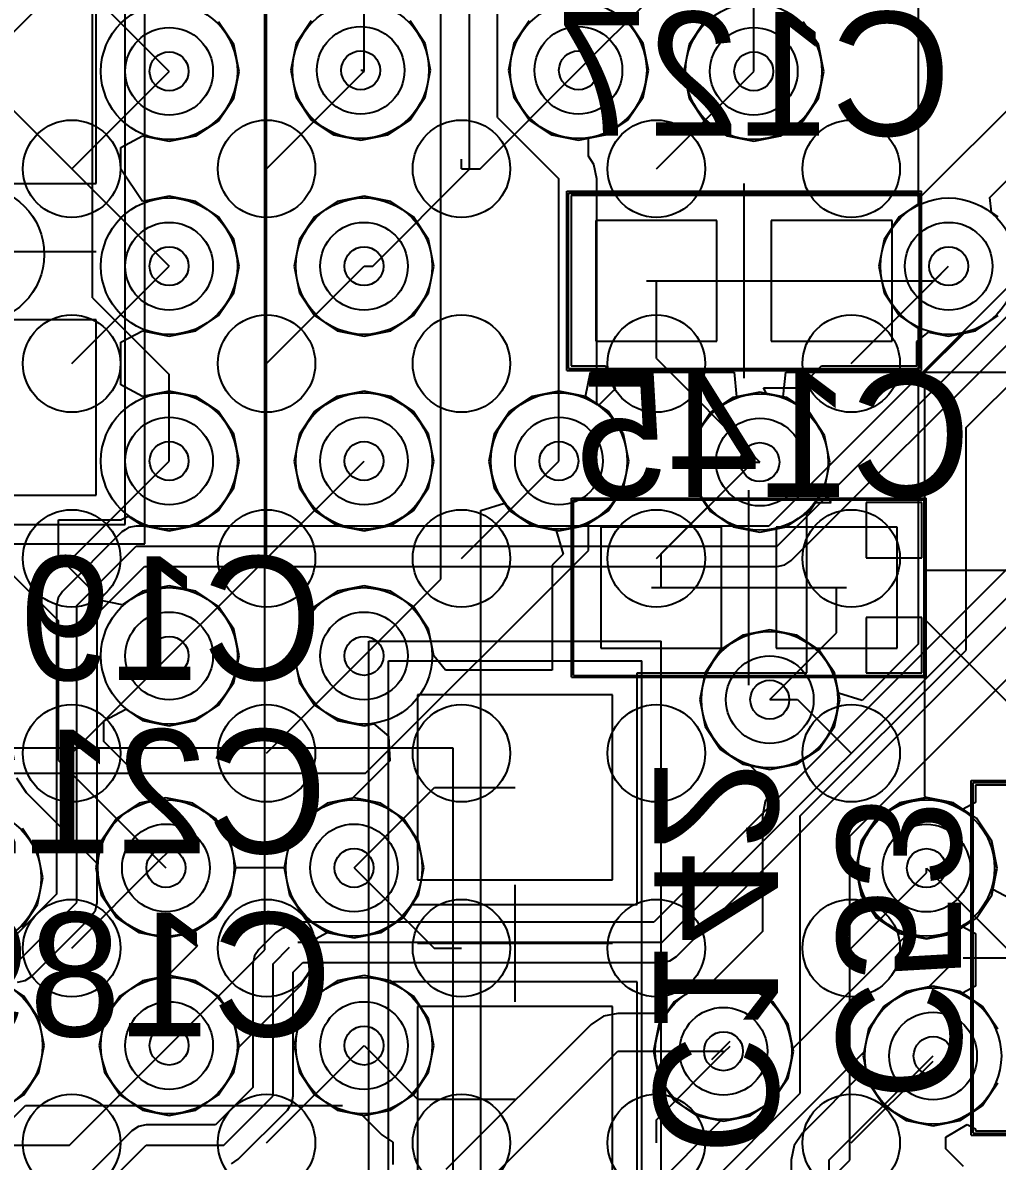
# Model space of a CAD drawing. Extents: x 28 to 300, y 18 to 330.
# Drawn here: x 180.03 to 185.03, y 153.18 to 159.02 of the extents above; entities that cross this region are included whole.
import ezdxf

# ---------------------------------------------------------------- set-up
doc = ezdxf.new("R2010")
doc.units = 0
for name, color, linetype in [('BOTTOMLAYER', 5, 'CONTINUOUS'), ('BOTTOMOVERLAY', 54, 'CONTINUOUS'), ('BOTTOMPASTE', 16, 'CONTINUOUS'), ('BOTTOMSOLDER', 6, 'CONTINUOUS'), ('DRILLDRAWING', 1, 'CONTINUOUS'), ('INTERNALPLANE1', 76, 'CONTINUOUS'), ('INTERNALPLANE6', 136, 'CONTINUOUS'), ('MECHANICAL14', 56, 'CONTINUOUS'), ('MECHANICAL16', 56, 'CONTINUOUS'), ('MIDLAYER1', 16, 'CONTINUOUS'), ('MIDLAYER3', 90, 'CONTINUOUS'), ('MULTILAYER', 9, 'CONTINUOUS'), ('TOPLAYER', 1, 'CONTINUOUS'), ('TOPPASTE', 8, 'CONTINUOUS'), ('TOPSOLDER', 216, 'CONTINUOUS'), ('VIAHOLELAYER', 16, 'CONTINUOUS')]:
    doc.layers.add(name, color=color, linetype=linetype)

msp = doc.modelspace()

# ---------------------------------------------------------------- linework, layer by layer
at = {"layer": 'BOTTOMLAYER'}
for p, q in [((181.271, 154.2616), (181.271, 166.1348)), ((179.9046, 158.8952), (180.7796, 159.7702)), ((180.4046, 158.1952), (180.4046, 159.0952)), ((181.1112, 158.9075), (181.0334, 159.024)), ((181.5086, 159.0292), (181.4308, 158.9127)), ((182.094, 158.9127), (182.0162, 159.0292)), ((182.6262, 159.0292), (182.5484, 158.9127)), ((183.2116, 158.9127), (183.1338, 159.0292)), ((183.5258, 159.024), (183.448, 158.9075)), ((184.1112, 158.9075), (184.0334, 159.024)), ((185.4451, 158.9357), (184.6343, 158.1249)), ((181.1385, 158.7702), (181.1112, 158.9075)), ((181.4308, 158.9127), (181.4035, 158.7754)), ((182.1213, 158.7754), (182.094, 158.9127)), ((182.5484, 158.9127), (182.5211, 158.7754)), ((183.2389, 158.7754), (183.2116, 158.9127)), ((183.448, 158.9075), (183.4207, 158.7702)), ((184.1385, 158.7702), (184.1112, 158.9075)), ((181.1112, 158.6329), (181.1385, 158.7702)), ((181.4035, 158.7754), (181.4308, 158.6381)), ((182.094, 158.6381), (182.1213, 158.7754)), ((182.5211, 158.7754), (182.5484, 158.6381)), ((183.2116, 158.6381), (183.2389, 158.7754)), ((183.4207, 158.7702), (183.448, 158.6329)), ((184.1112, 158.6329), (184.1385, 158.7702)), ((181.0334, 158.5164), (181.1112, 158.6329)), ((181.4308, 158.6381), (181.5086, 158.5216)), ((182.0162, 158.5216), (182.094, 158.6381)), ((182.5484, 158.6381), (182.6262, 158.5216)), ((183.1338, 158.5216), (183.2116, 158.6381)), ((183.448, 158.6329), (183.5258, 158.5164)), ((184.0334, 158.5164), (184.1112, 158.6329)), ((180.9169, 158.4386), (181.0334, 158.5164)), ((181.5086, 158.5216), (181.6251, 158.4438)), ((181.8997, 158.4438), (182.0162, 158.5216)), ((182.6262, 158.5216), (182.7427, 158.4438)), ((183.0173, 158.4438), (183.1338, 158.5216)), ((183.5258, 158.5164), (183.6423, 158.4386)), ((183.9169, 158.4386), (184.0334, 158.5164)), ((180.5316, 158.3795), (180.6423, 158.4386)), ((180.6423, 158.4386), (180.7796, 158.4113)), ((180.7796, 158.4113), (180.9169, 158.4386)), ((181.6251, 158.4438), (181.7624, 158.4165)), ((181.7624, 158.4165), (181.8997, 158.4438)), ((182.7427, 158.4438), (182.88, 158.4165)), ((182.88, 158.4165), (183.0173, 158.4438)), ((183.6423, 158.4386), (183.7796, 158.4113)), ((183.7796, 158.4113), (183.9169, 158.4386)), ((180.5316, 158.2674), (180.5316, 158.3795)), ((180.6423, 158.1018), (180.5316, 158.2674)), ((184.9914, 158.1228), (185.1388, 158.2702)), ((179.4046, 158.1952), (180.4046, 158.1952)), ((180.7796, 158.1291), (180.6423, 158.1018)), ((180.9169, 158.1018), (180.7796, 158.1291)), ((181.7796, 158.1291), (181.6423, 158.1018)), ((181.9169, 158.1018), (181.7796, 158.1291)), ((183.7166, 158.1322), (182.8426, 158.1322)), ((182.8426, 158.1322), (182.8426, 157.2582)), ((183.7426, 158.1322), (183.7166, 158.1322)), ((183.7166, 158.1322), (183.7166, 158.1322)), ((184.6166, 158.1322), (183.7426, 158.1322)), ((183.7426, 158.1322), (183.7426, 158.1322)), ((183.7426, 158.1322), (183.7426, 158.1322)), ((183.7426, 158.1322), (183.7426, 158.1322)), ((184.6343, 158.1249), (184.6166, 158.1322)), ((184.6166, 158.1322), (184.6166, 158.1322)), ((184.6166, 158.1322), (184.6166, 158.1322)), ((184.9989, 158.047), (184.9914, 158.1228)), ((181.0334, 158.024), (180.9169, 158.1018)), ((181.6423, 158.1018), (181.5258, 158.024)), ((182.0334, 158.024), (181.9169, 158.1018)), ((181.1112, 157.9075), (181.0334, 158.024)), ((181.5258, 158.024), (181.448, 157.9075)), ((182.1112, 157.9075), (182.0334, 158.024)), ((182.9696, 158.0052), (182.9696, 157.3852)), ((183.5896, 158.0052), (182.9696, 158.0052)), ((183.5896, 157.3852), (183.5896, 158.0052)), ((183.8696, 158.0052), (183.8696, 157.3852)), ((184.4896, 158.0052), (183.8696, 158.0052)), ((184.4896, 157.3852), (184.4896, 158.0052)), ((185.0334, 158.024), (184.9989, 158.047)), ((181.1385, 157.7702), (181.1112, 157.9075)), ((181.448, 157.9075), (181.4207, 157.7702)), ((182.1385, 157.7702), (182.1112, 157.9075)), ((181.1112, 157.6329), (181.1385, 157.7702)), ((181.4207, 157.7702), (181.448, 157.6329)), ((182.1112, 157.6329), (182.1385, 157.7702)), ((184.7046, 157.6952), (184.7796, 157.7702)), ((183.2796, 157.296), (183.2796, 157.6952)), ((184.1796, 157.6952), (184.7046, 157.6952)), ((181.0334, 157.5164), (181.1112, 157.6329)), ((181.448, 157.6329), (181.5258, 157.5164)), ((182.0334, 157.5164), (182.1112, 157.6329)), ((180.4046, 157.4952), (179.4046, 157.4952)), ((180.4046, 156.5952), (180.4046, 157.4952)), ((180.9169, 157.4386), (181.0334, 157.5164)), ((181.5258, 157.5164), (181.6423, 157.4386)), ((181.9169, 157.4386), (182.0334, 157.5164)), ((184.9169, 157.4386), (185.0334, 157.5164)), ((180.5316, 157.3795), (180.6423, 157.4386)), ((180.6423, 157.4386), (180.7796, 157.4113)), ((180.7796, 157.4113), (180.9169, 157.4386)), ((181.6423, 157.4386), (181.7796, 157.4113)), ((181.7796, 157.4113), (181.9169, 157.4386)), ((184.6166, 157.3837), (184.6755, 157.432)), ((184.6755, 157.432), (184.7796, 157.4113)), ((184.7796, 157.4113), (184.9169, 157.4386)), ((180.5316, 157.1609), (180.5316, 157.3795)), ((182.9696, 157.3852), (183.5896, 157.3852)), ((183.8696, 157.3852), (184.4896, 157.3852)), ((184.6166, 157.2582), (184.6166, 157.3837)), ((183.2796, 157.296), (183.811, 156.7646)), ((182.8426, 157.2582), (183.0194, 157.2582)), ((183.0194, 157.2582), (183.0362, 157.2175)), ((184.0142, 157.1456), (184.1268, 157.2582)), ((184.1268, 157.2582), (184.6166, 157.2582)), ((183.0362, 157.2175), (183.0403, 157.1969)), ((183.0403, 157.1969), (183.052, 157.1795)), ((183.052, 157.1795), (183.068, 157.1409)), ((180.6423, 157.1018), (180.5316, 157.1609)), ((180.7796, 157.1291), (180.6423, 157.1018)), ((180.9169, 157.1018), (180.7796, 157.1291)), ((181.7796, 157.1291), (181.6423, 157.1018)), ((181.9169, 157.1018), (181.7796, 157.1291)), ((182.7796, 157.1291), (182.6423, 157.1018)), ((182.9169, 157.1018), (182.7796, 157.1291)), ((183.068, 157.1409), (182.984, 157.0569)), ((183.8456, 157.1166), (183.8301, 157.1456)), ((183.8301, 157.1456), (184.0142, 157.1456)), ((181.0334, 157.024), (180.9169, 157.1018)), ((181.6423, 157.1018), (181.5258, 157.024)), ((182.0334, 157.024), (181.9169, 157.1018)), ((182.6423, 157.1018), (182.5258, 157.024)), ((182.984, 157.0569), (182.9169, 157.1018)), ((183.9483, 157.0962), (183.8456, 157.1166)), ((184.0648, 157.0184), (183.9483, 157.0962)), ((181.1112, 156.9075), (181.0334, 157.024)), ((181.5258, 157.024), (181.448, 156.9075)), ((182.1112, 156.9075), (182.0334, 157.024)), ((182.5258, 157.024), (182.448, 156.9075)), ((184.1426, 156.9019), (184.0648, 157.0184)), ((181.1385, 156.7702), (181.1112, 156.9075)), ((181.448, 156.9075), (181.4207, 156.7702)), ((182.1385, 156.7702), (182.1112, 156.9075)), ((182.448, 156.9075), (182.4207, 156.7702)), ((184.1699, 156.7646), (184.1426, 156.9019)), ((181.1112, 156.6329), (181.1385, 156.7702)), ((181.4207, 156.7702), (181.448, 156.6329)), ((182.1112, 156.6329), (182.1385, 156.7702)), ((182.4207, 156.7702), (182.448, 156.6329)), ((183.3046, 156.2952), (183.7796, 156.7702)), ((184.1426, 156.6273), (184.1699, 156.7646)), ((179.4046, 156.5952), (180.4046, 156.5952)), ((181.0334, 156.5164), (181.1112, 156.6329)), ((181.448, 156.6329), (181.5258, 156.5164)), ((182.0334, 156.5164), (182.1112, 156.6329)), ((182.448, 156.6329), (182.5258, 156.5164)), ((184.1407, 156.6244), (184.1426, 156.6273)), ((184.1766, 156.5573), (184.1407, 156.6244)), ((184.0648, 156.5108), (184.0959, 156.5573)), ((184.0959, 156.5573), (184.1766, 156.5573)), ((184.6416, 156.5572), (184.357, 156.5572)), ((184.357, 156.5572), (184.357, 156.2726)), ((184.6416, 156.2726), (184.6416, 156.5572)), ((180.5316, 156.4682), (180.5685, 156.4879)), ((180.5685, 156.4879), (180.6423, 156.4386)), ((180.9169, 156.4386), (181.0334, 156.5164)), ((181.5258, 156.5164), (181.6423, 156.4386)), ((181.9169, 156.4386), (182.0334, 156.5164)), ((182.5258, 156.5164), (182.6423, 156.4386)), ((184.0522, 156.5024), (184.0648, 156.5108)), ((184.0522, 156.1199), (184.0522, 156.5024)), ((180.2114, 156.2787), (180.2114, 156.4682)), ((180.2114, 156.4682), (180.5316, 156.4682)), ((180.5316, 156.4682), (180.5316, 156.4682)), ((180.5316, 156.4682), (180.5316, 156.4682)), ((180.6423, 156.4386), (180.7796, 156.4113)), ((180.7796, 156.4113), (180.9169, 156.4386)), ((181.6423, 156.4386), (181.7796, 156.4113)), ((181.7796, 156.4113), (181.9169, 156.4386)), ((182.6423, 156.4386), (182.7652, 156.4142)), ((182.9946, 156.4302), (182.9946, 155.8102)), ((183.6146, 156.4302), (182.9946, 156.4302)), ((183.6146, 155.8102), (183.6146, 156.4302)), ((183.8946, 156.4302), (183.8946, 155.8102)), ((184.5146, 156.4302), (183.8946, 156.4302)), ((184.5146, 155.8102), (184.5146, 156.4302)), ((182.7652, 156.4142), (182.802, 156.2926)), ((179.9046, 156.2559), (180.2114, 155.9491)), ((180.3762, 156.1139), (180.2114, 156.2787)), ((182.802, 156.2926), (182.7442, 156.2348)), ((183.3046, 156.1202), (183.3046, 156.2952)), ((184.357, 156.2726), (184.6416, 156.2726)), ((182.7442, 156.2348), (182.7442, 155.6972)), ((180.7796, 156.1291), (180.6423, 156.1018)), ((180.9169, 156.1018), (180.7796, 156.1291)), ((181.7796, 156.1291), (181.6423, 156.1018)), ((181.9169, 156.1018), (181.7796, 156.1291)), ((180.414, 156.0573), (180.3762, 156.1139)), ((180.6423, 156.1018), (180.5386, 156.0325)), ((181.0334, 156.024), (180.9169, 156.1018)), ((181.6423, 156.1018), (181.5258, 156.024)), ((182.0334, 156.024), (181.9169, 156.1018)), ((184.0522, 155.6832), (184.0522, 156.1199)), ((184.2046, 155.8882), (184.2046, 156.1202)), ((180.5386, 156.0325), (180.414, 156.0573)), ((181.1112, 155.9075), (181.0334, 156.024)), ((181.5258, 156.024), (181.448, 155.9075)), ((182.1112, 155.9075), (182.0334, 156.024)), ((184.6416, 155.9678), (184.357, 155.9678)), ((184.357, 155.9678), (184.357, 155.6832)), ((184.6416, 155.6832), (184.6416, 155.9678)), ((180.2114, 155.2334), (180.2114, 155.9491)), ((181.1385, 155.7702), (181.1112, 155.9075)), ((181.448, 155.9075), (181.4207, 155.7702)), ((182.1385, 155.7702), (182.1112, 155.9075)), ((183.8618, 155.5454), (184.2046, 155.8882)), ((182.9946, 155.8102), (183.6146, 155.8102)), ((183.8946, 155.8102), (184.5146, 155.8102)), ((181.1112, 155.6329), (181.1385, 155.7702)), ((181.4207, 155.7702), (181.448, 155.6329)), ((182.1984, 155.6972), (182.1385, 155.7702)), ((182.7442, 155.6972), (182.1984, 155.6972)), ((183.1816, 154.4932), (183.1816, 155.6832)), ((183.1816, 155.6832), (183.7416, 155.6832)), ((183.7416, 155.6832), (183.7416, 155.6832)), ((183.7416, 155.6832), (183.7416, 155.6832)), ((183.7416, 155.6832), (183.7416, 155.6832)), ((183.7416, 155.6832), (183.7676, 155.6832)), ((183.7676, 155.6832), (183.7676, 155.6832)), ((183.7676, 155.6832), (184.0522, 155.6832)), ((184.357, 155.6832), (184.6416, 155.6832)), ((181.0334, 155.5164), (181.1112, 155.6329)), ((181.448, 155.6329), (181.5258, 155.5164)), ((183.0546, 155.5702), (182.0546, 155.5702)), ((182.0546, 155.5702), (182.0546, 154.6202)), ((183.0546, 154.6202), (183.0546, 155.5702)), ((180.4445, 155.4361), (180.5565, 155.4959)), ((180.5565, 155.4959), (180.6423, 155.4386)), ((180.9169, 155.4386), (181.0334, 155.5164)), ((181.5258, 155.5164), (181.6423, 155.4386)), ((180.4445, 155.3299), (180.4445, 155.4361)), ((180.6423, 155.4386), (180.7796, 155.4113)), ((180.7796, 155.4113), (180.9169, 155.4386)), ((181.6423, 155.4386), (181.7796, 155.4113)), ((181.7796, 155.4113), (181.8294, 155.4212)), ((181.8294, 155.4212), (181.9057, 155.3586)), ((180.7386, 155.0358), (180.4445, 155.3299)), ((181.9057, 155.3586), (181.9119, 155.2318)), ((180.2114, 155.2334), (180.763, 154.6818)), ((181.9119, 155.2318), (181.719, 155.0389)), ((179.9961, 155.1442), (180.0466, 155.0686)), ((181.7282, 154.6818), (182.1416, 155.0952)), ((182.1416, 155.0952), (182.5546, 155.0952)), ((185.7699, 155.1072), (184.9176, 155.1072)), ((184.9176, 155.1072), (184.9176, 155.0167)), ((180.0466, 155.0686), (180.409, 154.7062)), ((180.763, 155.0407), (180.7386, 155.0358)), ((180.9003, 155.0134), (180.763, 155.0407)), ((181.719, 155.0389), (181.5909, 155.0134)), ((184.6656, 155.0398), (184.5283, 155.0125)), ((184.803, 155.0125), (184.6656, 155.0398)), ((184.9176, 155.0167), (184.8504, 154.9808)), ((181.0168, 154.9356), (180.9003, 155.0134)), ((181.5909, 155.0134), (181.4744, 154.9356)), ((184.5283, 155.0125), (184.4118, 154.9347)), ((184.8504, 154.9808), (184.803, 155.0125)), ((181.0946, 154.8191), (181.0168, 154.9356)), ((181.4744, 154.9356), (181.3966, 154.8191)), ((184.4118, 154.9347), (184.334, 154.8183)), ((180.104, 154.7683), (180.0262, 154.8848)), ((181.1219, 154.6818), (181.0946, 154.8191)), ((181.3966, 154.8191), (181.3693, 154.6818)), ((184.334, 154.8183), (184.3067, 154.6809)), ((180.1313, 154.631), (180.104, 154.7683)), ((180.409, 154.7062), (180.4041, 154.6818)), ((180.4041, 154.6818), (180.4314, 154.5445)), ((181.3693, 154.6818), (181.1219, 154.6818)), ((184.3067, 154.6809), (184.334, 154.5436)), ((180.104, 154.4937), (180.1313, 154.631)), ((182.0546, 154.6202), (183.0546, 154.6202)), ((180.0262, 154.3772), (180.104, 154.4937)), ((180.4314, 154.5445), (180.5092, 154.428)), ((181.982, 154.428), (182.0255, 154.4932)), ((182.0255, 154.4932), (183.1816, 154.4932)), ((184.334, 154.5436), (184.4118, 154.4271)), ((180.5092, 154.428), (180.6257, 154.3502)), ((181.8655, 154.3502), (181.982, 154.428)), ((184.4118, 154.4271), (184.5283, 154.3493)), ((184.803, 154.3493), (184.8504, 154.381)), ((184.8504, 154.381), (184.9176, 154.3451)), ((180.6257, 154.3502), (180.763, 154.3229)), ((180.763, 154.3229), (180.8878, 154.3477)), ((180.8878, 154.3477), (180.9237, 154.2805)), ((181.53, 154.3177), (181.5909, 154.3502)), ((181.53, 154.2616), (181.53, 154.3177)), ((181.5909, 154.3502), (181.7282, 154.3229)), ((181.7282, 154.3229), (181.8655, 154.3502)), ((184.5283, 154.3493), (184.6656, 154.322)), ((184.6656, 154.322), (184.803, 154.3493)), ((184.9176, 154.3451), (184.9176, 154.2332)), ((180.9237, 154.2805), (180.7704, 154.1273)), ((180.7796, 153.7702), (181.271, 154.2616)), ((181.5103, 154.1625), (181.53, 154.2616)), ((184.9176, 154.2332), (184.9176, 154.2332)), ((184.9176, 154.2332), (184.9176, 154.2072)), ((184.9176, 154.2072), (184.9176, 154.2072)), ((184.9176, 154.2072), (184.9176, 154.0754)), ((181.4541, 154.0785), (181.5103, 154.1625)), ((180.6423, 154.1018), (180.5258, 154.024)), ((180.7704, 154.1273), (180.6423, 154.1018)), ((181.6423, 154.1018), (181.5258, 154.024)), ((181.7796, 154.1291), (181.6423, 154.1018)), ((181.9169, 154.1018), (181.7796, 154.1291)), ((181.9255, 154.0961), (181.9169, 154.1018)), ((181.9276, 154.0972), (181.9255, 154.0961)), ((183.1816, 154.0972), (181.9276, 154.0972)), ((181.9276, 154.0972), (181.9276, 154.0972)), ((181.9276, 154.0972), (181.9276, 154.0972)), ((183.1816, 152.8932), (183.1816, 154.0972)), ((183.6242, 154.1), (183.4869, 154.0727)), ((183.7616, 154.0727), (183.6242, 154.1)), ((180.5258, 154.024), (180.448, 153.9075)), ((181.1367, 153.761), (181.4541, 154.0785)), ((181.5258, 154.024), (181.448, 153.9075)), ((183.4869, 154.0727), (183.3704, 153.9949)), ((183.878, 153.9949), (183.7616, 154.0727)), ((184.5627, 154.0482), (184.4462, 153.9704)), ((184.7, 154.0755), (184.5627, 154.0482)), ((184.8373, 154.0482), (184.7, 154.0755)), ((184.8504, 154.0395), (184.8373, 154.0482)), ((184.9176, 154.0754), (184.8504, 154.0395)), ((183.0546, 153.9702), (182.0546, 153.9702)), ((182.0546, 153.9702), (182.0546, 153.0202)), ((183.0546, 153.0202), (183.0546, 153.9702)), ((183.3704, 153.9949), (183.2926, 153.8785)), ((183.9558, 153.8785), (183.878, 153.9949)), ((184.4462, 153.9704), (184.3684, 153.8539)), ((180.448, 153.9075), (180.4207, 153.7702)), ((181.448, 153.9075), (181.4207, 153.7702)), ((183.2926, 153.8785), (183.2653, 153.7411)), ((183.9831, 153.7411), (183.9558, 153.8785)), ((184.3684, 153.8539), (184.3411, 153.7166)), ((180.4207, 153.7702), (180.448, 153.6329)), ((181.1112, 153.6329), (181.1367, 153.761)), ((181.4207, 153.7702), (181.448, 153.6329)), ((181.7796, 153.7702), (182.0546, 153.4952)), ((183.2653, 153.7411), (183.2926, 153.6038)), ((183.9558, 153.6038), (183.9831, 153.7411)), ((184.1663, 153.1829), (184.7, 153.7166)), ((184.3411, 153.7166), (184.3551, 153.6464)), ((180.448, 153.6329), (180.5258, 153.5164)), ((181.0334, 153.5164), (181.1112, 153.6329)), ((181.448, 153.6329), (181.5258, 153.5164)), ((184.3551, 153.6464), (184.029, 153.3202)), ((183.2926, 153.6038), (183.3704, 153.4873)), ((183.878, 153.4873), (183.9558, 153.6038)), ((180.5258, 153.5164), (180.6423, 153.4386)), ((180.9169, 153.4386), (181.0334, 153.5164)), ((181.5258, 153.5164), (181.6423, 153.4386)), ((182.0546, 153.4952), (182.5546, 153.4952)), ((183.3704, 153.4873), (183.4869, 153.4095)), ((183.7616, 153.4095), (183.878, 153.4873)), ((180.6423, 153.4386), (180.7796, 153.4113)), ((180.7796, 153.4113), (180.9169, 153.4386)), ((181.6423, 153.4386), (181.7704, 153.4131)), ((181.7704, 153.4131), (181.8715, 153.3121)), ((183.4869, 153.4095), (183.6242, 153.3822)), ((183.6242, 153.3822), (183.7616, 153.4095)), ((184.7655, 153.2999), (184.8744, 153.3652)), ((184.8744, 153.3652), (184.9176, 153.3421)), ((184.9176, 153.3421), (184.9176, 153.3332)), ((184.9176, 153.3332), (185.2022, 153.3332)), ((181.8715, 153.3121), (181.9276, 153.2746)), ((181.9276, 153.2746), (181.9276, 153.1597)), ((184.029, 153.3202), (183.9869, 153.2572)), ((184.7655, 153.2398), (184.7655, 153.2999)), ((183.9869, 153.2572), (183.9721, 153.1829)), ((184.8553, 153.15), (184.7655, 153.2398)), ((183.9721, 153.1829), (183.9721, 153.1829)), ((183.9721, 153.1829), (183.9721, 153.1829)), ((183.9721, 153.1829), (183.9721, 153.1829)), ((183.9721, 153.1829), (183.9721, 153.1829)), ((183.9721, 153.1829), (183.9721, 152.9631)), ((184.1663, 151.3677), (184.1663, 153.1829))]:
    msp.add_line(p, q, dxfattribs=at)
for centre in [(180.7796, 158.7702), (181.7624, 158.7754), (182.88, 158.7754), (183.7796, 158.7702), (180.7796, 157.7702), (181.7796, 157.7702), (184.7796, 157.7702), (180.7796, 156.7702), (181.7796, 156.7702), (182.7796, 156.7702), (183.811, 156.7646), (180.7796, 155.7702), (181.7796, 155.7702), (183.8618, 155.5454), (180.763, 154.6818), (181.7282, 154.6818), (184.6656, 154.6809), (180.7796, 153.7702), (181.7796, 153.7702), (183.6242, 153.7411), (184.7, 153.7166)]:
    msp.add_circle(centre, 0.225, dxfattribs=at)
at = {"layer": 'BOTTOMOVERLAY'}
for p, q in [((179.4046, 157.8452), (180.4046, 157.8452)), ((182.0546, 154.2952), (183.0546, 154.2952)), ((179.7888, 153.2077), (180.0428, 153.4617)), ((180.0428, 153.4617), (181.6684, 153.4617))]:
    msp.add_line(p, q, dxfattribs=at)
at = {"layer": 'BOTTOMPASTE'}
for p, q in [((180.4046, 158.1952), (180.4046, 159.0952)), ((179.4046, 158.1952), (180.4046, 158.1952)), ((182.9696, 158.0052), (182.9696, 157.3852)), ((183.5896, 158.0052), (182.9696, 158.0052)), ((183.5896, 157.3852), (183.5896, 158.0052)), ((183.8696, 158.0052), (183.8696, 157.3852)), ((184.4896, 158.0052), (183.8696, 158.0052)), ((184.4896, 157.3852), (184.4896, 158.0052)), ((180.4046, 157.4952), (179.4046, 157.4952)), ((180.4046, 156.5952), (180.4046, 157.4952)), ((182.9696, 157.3852), (183.5896, 157.3852)), ((183.8696, 157.3852), (184.4896, 157.3852)), ((179.4046, 156.5952), (180.4046, 156.5952)), ((182.9946, 156.4302), (182.9946, 155.8102)), ((183.6146, 156.4302), (182.9946, 156.4302)), ((183.6146, 155.8102), (183.6146, 156.4302)), ((183.8946, 156.4302), (183.8946, 155.8102)), ((184.5146, 156.4302), (183.8946, 156.4302)), ((184.5146, 155.8102), (184.5146, 156.4302)), ((182.9946, 155.8102), (183.6146, 155.8102)), ((183.8946, 155.8102), (184.5146, 155.8102)), ((183.0546, 155.5702), (182.0546, 155.5702)), ((182.0546, 155.5702), (182.0546, 154.6202)), ((183.0546, 154.6202), (183.0546, 155.5702)), ((182.0546, 154.6202), (183.0546, 154.6202)), ((183.0546, 153.9702), (182.0546, 153.9702)), ((182.0546, 153.9702), (182.0546, 153.0202)), ((183.0546, 153.0202), (183.0546, 153.9702))]:
    msp.add_line(p, q, dxfattribs=at)
at = {"layer": 'BOTTOMSOLDER'}
for p, q in [((180.4046, 158.1952), (180.4046, 159.0952)), ((179.4046, 158.1952), (180.4046, 158.1952)), ((182.9696, 158.0052), (182.9696, 157.3852)), ((183.5896, 158.0052), (182.9696, 158.0052)), ((183.5896, 157.3852), (183.5896, 158.0052)), ((183.8696, 158.0052), (183.8696, 157.3852)), ((184.4896, 158.0052), (183.8696, 158.0052)), ((184.4896, 157.3852), (184.4896, 158.0052)), ((180.4046, 157.4952), (179.4046, 157.4952)), ((180.4046, 156.5952), (180.4046, 157.4952)), ((182.9696, 157.3852), (183.5896, 157.3852)), ((183.8696, 157.3852), (184.4896, 157.3852)), ((179.4046, 156.5952), (180.4046, 156.5952)), ((182.9946, 156.4302), (182.9946, 155.8102)), ((183.6146, 156.4302), (182.9946, 156.4302)), ((183.6146, 155.8102), (183.6146, 156.4302)), ((183.8946, 156.4302), (183.8946, 155.8102)), ((184.5146, 156.4302), (183.8946, 156.4302)), ((184.5146, 155.8102), (184.5146, 156.4302)), ((182.9946, 155.8102), (183.6146, 155.8102)), ((183.8946, 155.8102), (184.5146, 155.8102)), ((183.0546, 155.5702), (182.0546, 155.5702)), ((182.0546, 155.5702), (182.0546, 154.6202)), ((183.0546, 154.6202), (183.0546, 155.5702)), ((182.0546, 154.6202), (183.0546, 154.6202)), ((183.0546, 153.9702), (182.0546, 153.9702)), ((182.0546, 153.9702), (182.0546, 153.0202)), ((183.0546, 153.0202), (183.0546, 153.9702))]:
    msp.add_line(p, q, dxfattribs=at)
at = {"layer": 'DRILLDRAWING'}
for centre in [(181.7624, 158.7754), (182.88, 158.7754), (180.7796, 158.7702), (183.7796, 158.7702), (180.7796, 157.7702), (181.7796, 157.7702), (184.7796, 157.7702), (180.7796, 156.7702), (181.7796, 156.7702), (182.7796, 156.7702), (183.811, 156.7646), (180.7796, 155.7702), (181.7796, 155.7702), (183.8618, 155.5454), (180.763, 154.6818), (181.7282, 154.6818), (184.6656, 154.6809), (180.7796, 153.7702), (181.7796, 153.7702), (183.6242, 153.7411), (184.7, 153.7166)]:
    msp.add_circle(centre, 0.1, dxfattribs=at)
at = {"layer": 'INTERNALPLANE1'}
for p, q in [((185.9, 158.4803), (183.8561, 156.4364)), ((183.899, 156.3328), (185.9733, 158.4071)), ((183.9722, 156.2596), (186.0162, 158.3035)), ((180.571, 156.4285), (180.5542, 156.4173)), ((180.6106, 156.4364), (180.571, 156.4285)), ((183.8561, 156.4364), (180.6106, 156.4364)), ((180.6106, 156.4364), (180.6106, 156.4364)), ((180.5373, 156.406), (180.2325, 156.1013)), ((180.5542, 156.4173), (180.5373, 156.4061)), ((180.5373, 156.4061), (180.5373, 156.406)), ((180.3058, 156.028), (180.6106, 156.3328)), ((180.6106, 156.3328), (183.899, 156.3328)), ((185.2063, 156.3435), (183.2664, 154.4035)), ((183.3093, 154.2999), (185.2796, 156.2702)), ((183.9386, 156.2371), (183.9722, 156.2596)), ((184.4206, 155.4112), (185.2796, 156.2702)), ((180.4094, 155.9851), (180.6535, 156.2292)), ((180.6535, 156.2292), (183.899, 156.2292)), ((183.899, 156.2292), (183.9386, 156.2371)), ((183.899, 156.2292), (183.899, 156.2292)), ((183.3826, 154.2267), (185.3225, 156.1666)), ((180.2325, 156.1013), (180.2101, 156.0676)), ((180.2101, 156.0676), (180.2022, 156.028)), ((180.2022, 156.028), (180.2022, 156.028)), ((180.2022, 156.028), (180.2022, 154.5469)), ((180.3058, 154.504), (180.3058, 156.028)), ((180.4094, 154.504), (180.4094, 155.9851)), ((180.2022, 154.5469), (179.9581, 154.3028)), ((180.001, 154.1992), (180.3058, 154.504)), ((180.4015, 154.4644), (180.4094, 154.504)), ((180.4094, 154.504), (180.4094, 154.504)), ((180.379, 154.4308), (180.3903, 154.4476)), ((180.3903, 154.4476), (180.4015, 154.4644)), ((180.0742, 154.126), (180.379, 154.4307)), ((180.379, 154.4307), (180.379, 154.4308)), ((181.4002, 154.3956), (181.3666, 154.3732)), ((181.4398, 154.4035), (181.4002, 154.3956)), ((183.2664, 154.4035), (181.4398, 154.4035)), ((181.3248, 154.3487), (181.2396, 154.2635)), ((181.3584, 154.3711), (181.3248, 154.3487)), ((181.3662, 154.3727), (181.3584, 154.3711)), ((181.3666, 154.3732), (181.3662, 154.3727)), ((181.2396, 154.2635), (181.2171, 154.2299)), ((181.3128, 154.1902), (181.398, 154.2754)), ((181.4398, 154.2999), (183.3093, 154.2999)), ((181.2171, 154.2299), (181.2092, 154.1902)), ((183.3093, 154.1963), (183.349, 154.2042)), ((183.349, 154.2042), (183.3826, 154.2267)), ((181.2092, 154.1902), (181.2092, 154.1902)), ((181.2092, 154.1902), (181.2092, 153.5554)), ((181.3128, 153.5125), (181.3128, 154.1902)), ((181.4164, 154.1473), (181.4654, 154.1963)), ((181.4164, 153.5125), (181.4164, 154.1473)), ((181.4654, 154.1963), (183.3093, 154.1963)), ((183.3093, 154.1963), (183.3093, 154.1963)), ((180.001, 154.0956), (180.0406, 154.1035)), ((180.0406, 154.1035), (180.0742, 154.126)), ((181.2092, 153.5554), (181.0168, 153.363)), ((181.0597, 153.2594), (181.3128, 153.5125)), ((181.4085, 153.4729), (181.4164, 153.5125)), ((181.4164, 153.5125), (181.4164, 153.5125)), ((181.133, 153.1862), (181.3861, 153.4393)), ((181.3861, 153.4393), (181.3973, 153.4561)), ((181.3861, 153.4393), (181.3861, 153.4393)), ((181.3973, 153.4561), (181.4085, 153.4729)), ((180.5881, 153.3327), (180.2325, 152.9771)), ((180.6218, 153.3551), (180.5881, 153.3327)), ((180.6614, 153.363), (180.6218, 153.3551)), ((181.0168, 153.363), (180.6614, 153.363)), ((180.6614, 153.363), (180.6614, 153.363)), ((180.3058, 152.9038), (180.6614, 153.2594)), ((180.6614, 153.2594), (181.0597, 153.2594)), ((181.0993, 153.1637), (181.133, 153.1862))]:
    msp.add_line(p, q, dxfattribs=at)
for centre in [(180.7796, 158.7702), (181.7624, 158.7754), (182.88, 158.7754), (183.7796, 158.7702), (179.7888, 157.8305), (180.7796, 157.7702), (181.7796, 157.7702), (180.7796, 156.7702), (182.7796, 156.7702), (183.811, 156.7646), (180.7796, 155.7702), (181.7796, 155.7702), (180.763, 154.6818), (181.7282, 154.6818), (184.6656, 154.6809), (180.7796, 153.7702), (183.6242, 153.7411), (184.7, 153.7166)]:
    msp.add_circle(centre, 0.35, dxfattribs=at)
at = {"layer": 'INTERNALPLANE6'}
for centre in [(180.7796, 158.7702), (181.7624, 158.7754), (182.88, 158.7754), (183.7796, 158.7702), (179.7888, 157.8305), (180.7796, 157.7702), (181.7796, 157.7702), (184.7796, 157.7702), (180.7796, 156.7702), (181.7796, 156.7702), (182.7796, 156.7702), (180.7796, 155.7702), (181.7796, 155.7702), (183.8618, 155.5454), (180.763, 154.6818), (184.6656, 154.6809), (179.7724, 154.631), (179.7796, 153.7702), (180.7796, 153.7702), (181.7796, 153.7702), (183.6242, 153.7411), (184.7, 153.7166)]:
    msp.add_circle(centre, 0.35, dxfattribs=at)
at = {"layer": 'MECHANICAL14'}
for p, q in [((180.5546, 156.4452), (180.5546, 159.2452)), ((182.8296, 158.1452), (184.6296, 158.1452)), ((182.8296, 157.2452), (182.8296, 158.1452)), ((184.6296, 157.2452), (184.6296, 158.1452)), ((182.8296, 157.2452), (184.6296, 157.2452)), ((182.8546, 155.6702), (182.8546, 156.5702)), ((182.8546, 156.5702), (184.6546, 156.5702)), ((184.6546, 155.6702), (184.6546, 156.5702)), ((179.2546, 156.4452), (180.5546, 156.4452)), ((181.9046, 152.8452), (181.9046, 155.7452)), ((181.9046, 155.7452), (183.2046, 155.7452)), ((183.2046, 152.8452), (183.2046, 155.7452)), ((182.8546, 155.6702), (184.6546, 155.6702)), ((184.9046, 153.3202), (184.9046, 155.1202)), ((184.9046, 155.1202), (185.8046, 155.1202)), ((184.9046, 153.3202), (185.8046, 153.3202))]:
    msp.add_line(p, q, dxfattribs=at)
at = {"layer": 'MECHANICAL16'}
for p, q in [((180.6546, 156.3452), (180.6546, 159.3452)), ((183.7296, 157.1952), (183.7296, 158.1952)), ((182.8196, 158.1552), (184.6396, 158.1552)), ((182.8196, 157.2352), (182.8196, 158.1552)), ((184.6396, 157.2352), (184.6396, 158.1552)), ((179.6046, 157.8452), (180.2046, 157.8452)), ((183.2296, 157.6952), (184.2296, 157.6952)), ((182.8196, 157.2352), (184.6396, 157.2352)), ((183.7546, 155.6202), (183.7546, 156.6202)), ((182.8446, 155.6602), (182.8446, 156.5802)), ((182.8446, 156.5802), (184.6646, 156.5802)), ((184.6646, 155.6602), (184.6646, 156.5802)), ((179.1546, 156.3452), (180.6546, 156.3452)), ((183.2546, 156.1202), (184.2546, 156.1202)), ((181.8046, 152.7452), (181.8046, 155.8452)), ((181.8046, 155.8452), (183.3046, 155.8452)), ((183.3046, 152.7452), (183.3046, 155.8452)), ((182.8446, 155.6602), (184.6646, 155.6602)), ((184.8946, 153.3102), (184.8946, 155.1302)), ((184.8946, 155.1302), (185.8146, 155.1302)), ((182.5546, 153.9952), (182.5546, 154.5952)), ((182.2546, 154.2952), (182.8546, 154.2952)), ((184.8546, 154.2202), (185.8546, 154.2202)), ((184.8946, 153.3102), (185.8146, 153.3102))]:
    msp.add_line(p, q, dxfattribs=at)
at = {"layer": 'MIDLAYER1'}
for p, q in [((181.2796, 156.2702), (181.2796, 164.0059)), ((180.3859, 157.6071), (180.3859, 161.8422)), ((182.1733, 156.1639), (182.1733, 160.8266)), ((184.6238, 160.506), (184.6238, 158.0894)), ((182.4645, 158.5336), (182.4645, 160.3411)), ((183.2116, 158.9127), (183.1338, 159.0292)), ((183.5258, 159.024), (183.448, 158.9075)), ((184.1112, 158.9075), (184.0334, 159.024)), ((183.2389, 158.7754), (183.2116, 158.9127)), ((183.448, 158.9075), (183.4207, 158.7702)), ((184.1385, 158.7702), (184.1112, 158.9075)), ((183.2116, 158.6381), (183.2389, 158.7754)), ((183.4207, 158.7702), (183.448, 158.6329)), ((184.1112, 158.6329), (184.1385, 158.7702)), ((183.1338, 158.5216), (183.2116, 158.6381)), ((183.448, 158.6329), (183.5258, 158.5164)), ((184.0334, 158.5164), (184.1112, 158.6329)), ((182.4645, 158.5336), (182.7796, 158.2185)), ((183.0173, 158.4438), (183.1338, 158.5216)), ((183.5258, 158.5164), (183.6423, 158.4386)), ((183.9169, 158.4386), (184.0334, 158.5164)), ((182.9308, 158.4266), (183.0173, 158.4438)), ((182.9308, 158.3351), (182.9308, 158.4266)), ((183.6423, 158.4386), (183.7796, 158.4113)), ((183.7796, 158.4113), (183.9169, 158.4386)), ((182.959, 158.2928), (182.9308, 158.3351)), ((182.9738, 158.2185), (182.959, 158.2928)), ((184.8688, 156.9415), (186.1642, 158.2369)), ((182.7796, 156.7702), (182.7796, 158.2185)), ((182.9738, 157.0638), (182.9738, 158.2185)), ((184.6238, 158.0894), (184.5258, 158.024)), ((184.5258, 158.024), (184.448, 157.9075)), ((184.448, 157.9075), (184.4207, 157.7702)), ((184.4207, 157.7702), (184.448, 157.6329)), ((180.3859, 157.6071), (180.7796, 157.2134)), ((184.448, 157.6329), (184.5258, 157.5164)), ((184.5258, 157.5164), (184.6238, 157.451)), ((184.6238, 157.451), (184.6238, 155.8298)), ((180.7796, 156.7702), (180.7796, 157.2134)), ((183.811, 157.1235), (183.6737, 157.0962)), ((183.9483, 157.0962), (183.811, 157.1235)), ((183.0334, 157.024), (182.9738, 157.0638)), ((183.6737, 157.0962), (183.5572, 157.0184)), ((184.0648, 157.0184), (183.9483, 157.0962)), ((183.1112, 156.9075), (183.0334, 157.024)), ((183.5572, 157.0184), (183.4794, 156.9019)), ((184.1426, 156.9019), (184.0648, 157.0184)), ((183.1385, 156.7702), (183.1112, 156.9075)), ((183.4794, 156.9019), (183.4521, 156.7646)), ((184.1699, 156.7646), (184.1426, 156.9019)), ((184.8688, 155.8001), (184.8688, 156.9415)), ((183.1112, 156.6329), (183.1385, 156.7702)), ((183.4521, 156.7646), (183.4794, 156.6273)), ((184.1426, 156.6273), (184.1699, 156.7646)), ((183.0334, 156.5164), (183.1112, 156.6329)), ((183.4794, 156.6273), (183.5572, 156.5108)), ((184.0648, 156.5108), (184.1426, 156.6273)), ((182.9308, 156.4479), (183.0334, 156.5164)), ((183.5572, 156.5108), (183.6737, 156.433)), ((183.9483, 156.433), (184.0648, 156.5108)), ((182.9308, 156.3116), (182.9308, 156.4479)), ((183.6737, 156.433), (183.811, 156.4057)), ((183.811, 156.4057), (183.9483, 156.433)), ((181.7866, 155.1688), (182.9308, 156.3116)), ((180.7796, 155.7702), (181.2796, 156.2702)), ((181.7796, 155.7702), (182.1733, 156.1639)), ((183.8618, 155.9043), (183.7245, 155.877)), ((183.9991, 155.877), (183.8618, 155.9043)), ((183.7245, 155.877), (183.608, 155.7992)), ((184.1156, 155.7992), (183.9991, 155.877)), ((183.608, 155.7992), (183.5302, 155.6827)), ((184.0179, 154.9492), (184.8688, 155.8001)), ((184.1934, 155.6827), (184.1156, 155.7992)), ((184.6238, 155.8298), (184.3356, 155.5416)), ((183.5302, 155.6827), (183.5029, 155.5454)), ((184.2141, 155.5785), (184.1934, 155.6827)), ((184.2719, 154.844), (185.1228, 155.6949)), ((183.5029, 155.5454), (183.5302, 155.4081)), ((184.3356, 155.5416), (184.2141, 155.5785)), ((183.5302, 155.4081), (183.608, 155.2916)), ((183.608, 155.2916), (183.7245, 155.2138)), ((183.7245, 155.2138), (183.7605, 155.2067)), ((183.7605, 155.2067), (183.8619, 155.1052)), ((176.0116, 155.1688), (181.7866, 155.1688)), ((183.8738, 155.0764), (183.8385, 155.0235)), ((183.8619, 155.1052), (183.8738, 155.0764)), ((180.763, 155.0407), (180.6257, 155.0134)), ((180.9003, 155.0134), (180.763, 155.0407)), ((181.7282, 155.0407), (181.5909, 155.0134)), ((181.8655, 155.0134), (181.7282, 155.0407)), ((183.8385, 155.0235), (183.8237, 154.9492)), ((180.6257, 155.0134), (180.5092, 154.9356)), ((181.0168, 154.9356), (180.9003, 155.0134)), ((181.5909, 155.0134), (181.4744, 154.9356)), ((181.982, 154.9356), (181.8655, 155.0134)), ((180.5092, 154.9356), (180.4314, 154.8191)), ((181.0946, 154.8191), (181.0168, 154.9356)), ((181.4744, 154.9356), (181.3966, 154.8191)), ((182.0598, 154.8191), (181.982, 154.9356)), ((183.8237, 154.9492), (183.8237, 154.9492)), ((183.8237, 154.9492), (183.8237, 154.9492)), ((183.8237, 154.9492), (183.8237, 154.9492)), ((183.8237, 154.9492), (183.8237, 154.9492)), ((183.8237, 154.9492), (183.8237, 154.3559)), ((184.0179, 153.5252), (184.0179, 154.9492)), ((180.104, 154.7683), (180.0262, 154.8848)), ((184.2719, 153.1823), (184.2719, 154.844)), ((180.4314, 154.8191), (180.4041, 154.6818)), ((181.1219, 154.6818), (181.0946, 154.8191)), ((181.3966, 154.8191), (181.3693, 154.6818)), ((182.0871, 154.6818), (182.0598, 154.8191)), ((180.1313, 154.631), (180.104, 154.7683)), ((180.4041, 154.6818), (180.4314, 154.5445)), ((181.0946, 154.5445), (181.1219, 154.6818)), ((181.3693, 154.6818), (181.3966, 154.5445)), ((182.0598, 154.5445), (182.0871, 154.6818)), ((184.6656, 154.6809), (185.0901, 154.2564)), ((180.104, 154.4937), (180.1313, 154.631)), ((180.0262, 154.3772), (180.104, 154.4937)), ((180.4314, 154.5445), (180.5092, 154.428)), ((181.0168, 154.428), (181.0946, 154.5445)), ((181.3966, 154.5445), (181.4744, 154.428)), ((181.982, 154.428), (182.0598, 154.5445)), ((180.5092, 154.428), (180.6257, 154.3502)), ((180.9003, 154.3502), (181.0168, 154.428)), ((181.4744, 154.428), (181.5909, 154.3502)), ((181.8655, 154.3502), (181.982, 154.428)), ((180.6257, 154.3502), (180.763, 154.3229)), ((180.763, 154.3229), (180.9003, 154.3502)), ((181.5909, 154.3502), (181.7282, 154.3229)), ((181.7282, 154.3229), (181.8655, 154.3502)), ((183.8237, 154.3559), (183.5538, 154.086)), ((180.0334, 154.024), (179.9169, 154.1018)), ((181.6423, 154.1018), (181.5258, 154.024)), ((181.7796, 154.1291), (181.6423, 154.1018)), ((181.9169, 154.1018), (181.7796, 154.1291)), ((182.0334, 154.024), (181.9169, 154.1018)), ((183.5538, 154.086), (183.4869, 154.0727)), ((180.1112, 153.9075), (180.0334, 154.024)), ((181.5258, 154.024), (181.448, 153.9075)), ((182.1112, 153.9075), (182.0334, 154.024)), ((183.4869, 154.0727), (183.3704, 153.9949)), ((183.3704, 153.9949), (183.3307, 153.9354)), ((180.1385, 153.7702), (180.1112, 153.9075)), ((181.448, 153.9075), (181.4207, 153.7702)), ((182.1385, 153.7702), (182.1112, 153.9075)), ((183.0078, 153.9206), (182.9448, 153.8785)), ((183.0822, 153.9354), (183.0078, 153.9206)), ((183.3307, 153.9354), (183.0822, 153.9354)), ((182.9448, 153.8785), (182.2002, 153.1338)), ((183.6156, 153.7498), (183.6586, 153.7928)), ((180.1112, 153.6329), (180.1385, 153.7702)), ((180.2688, 153.2594), (180.7796, 153.7702)), ((181.4207, 153.7702), (181.448, 153.6329)), ((182.1112, 153.6329), (182.1385, 153.7702)), ((182.3375, 152.9965), (183.0822, 153.7411)), ((183.0822, 153.7411), (183.6069, 153.7411)), ((183.5648, 153.699), (183.6069, 153.7411)), ((183.6069, 153.7411), (183.6156, 153.7498)), ((183.6069, 153.7411), (183.6242, 153.7411)), ((180.0334, 153.5164), (180.1112, 153.6329)), ((181.448, 153.6329), (181.5258, 153.5164)), ((182.0334, 153.5164), (182.1112, 153.6329)), ((179.9169, 153.4386), (180.0334, 153.5164)), ((181.5258, 153.5164), (181.6423, 153.4386)), ((181.9169, 153.4386), (182.0334, 153.5164)), ((183.3027, 152.81), (184.0179, 153.5252)), ((181.6423, 153.4386), (181.7796, 153.4113)), ((181.7796, 153.4113), (181.9169, 153.4386)), ((179.112, 153.2594), (180.2688, 153.2594)), ((183.7182, 152.6286), (184.2719, 153.1823))]:
    msp.add_line(p, q, dxfattribs=at)
for centre in [(180.7796, 158.7702), (181.7624, 158.7754), (182.88, 158.7754), (183.7796, 158.7702), (180.7796, 157.7702), (181.7796, 157.7702), (184.7796, 157.7702), (180.7796, 156.7702), (181.7796, 156.7702), (182.7796, 156.7702), (183.811, 156.7646), (180.7796, 155.7702), (181.7796, 155.7702), (183.8618, 155.5454), (180.763, 154.6818), (181.7282, 154.6818), (184.6656, 154.6809), (180.7796, 153.7702), (181.7796, 153.7702), (183.6242, 153.7411), (184.7, 153.7166)]:
    msp.add_circle(centre, 0.225, dxfattribs=at)
at = {"layer": 'MIDLAYER3'}
for p, q in [((182.3212, 158.2674), (182.3212, 168.3106)), ((181.7796, 158.7754), (181.7796, 160.2702)), ((183.7796, 158.7702), (183.7796, 159.7702)), ((180.0774, 159.4724), (180.7796, 158.7702)), ((182.88, 158.7754), (183.2864, 159.1818)), ((181.7624, 158.7754), (181.7744, 158.7754)), ((181.7744, 158.7754), (181.7796, 158.7702)), ((181.7796, 158.7702), (181.7796, 158.7754)), ((179.8234, 158.7264), (180.7796, 157.7702)), ((181.824, 157.7702), (182.3212, 158.2674)), ((181.7796, 157.7702), (181.824, 157.7702)), ((184.9169, 157.4386), (185.0334, 157.5164)), ((184.658, 157.226), (184.8591, 157.4271)), ((184.8591, 157.4271), (184.9169, 157.4386)), ((182.9169, 157.1018), (182.9417, 157.226)), ((182.9417, 157.226), (183.6785, 157.226)), ((183.6785, 157.226), (183.6909, 157.0996)), ((183.9311, 157.0996), (183.9435, 157.226)), ((183.9435, 157.226), (185.166, 157.226)), ((184.658, 155.956), (184.658, 157.226)), ((183.0334, 157.024), (182.9169, 157.1018)), ((183.6737, 157.0962), (183.5572, 157.0184)), ((183.6909, 157.0996), (183.6737, 157.0962)), ((183.9483, 157.0962), (183.9311, 157.0996)), ((184.0648, 157.0184), (183.9483, 157.0962)), ((183.1112, 156.9075), (183.0334, 157.024)), ((183.5572, 157.0184), (183.4794, 156.9019)), ((184.1426, 156.9019), (184.0648, 157.0184)), ((183.1385, 156.7702), (183.1112, 156.9075)), ((183.4794, 156.9019), (183.4521, 156.7646)), ((184.1699, 156.7646), (184.1426, 156.9019)), ((183.1112, 156.6329), (183.1385, 156.7702)), ((183.4521, 156.7646), (183.4794, 156.6273)), ((184.1426, 156.6273), (184.1699, 156.7646)), ((183.0334, 156.5164), (183.1112, 156.6329)), ((183.4794, 156.6273), (183.5572, 156.5108)), ((184.0648, 156.5108), (184.1426, 156.6273)), ((182.3796, 156.5165), (182.5012, 156.5533)), ((182.5012, 156.5533), (182.5258, 156.5164)), ((182.3796, 152.8989), (182.3796, 156.5165)), ((182.5258, 156.5164), (182.6423, 156.4386)), ((182.9169, 156.4386), (183.0334, 156.5164)), ((183.5572, 156.5108), (183.6737, 156.433)), ((183.9483, 156.433), (184.0648, 156.5108)), ((182.6423, 156.4386), (182.7796, 156.4113)), ((182.7796, 156.4113), (182.9169, 156.4386)), ((183.6737, 156.433), (183.811, 156.4057)), ((183.811, 156.4057), (183.9483, 156.433)), ((184.658, 155.0497), (184.658, 156.21)), ((184.658, 156.21), (186.182, 156.21)), ((185.166, 155.448), (184.658, 155.956)), ((183.8618, 155.9043), (183.7245, 155.877)), ((183.9991, 155.877), (183.8618, 155.9043)), ((183.7245, 155.877), (183.608, 155.7992)), ((184.1156, 155.7992), (183.9991, 155.877)), ((183.608, 155.7992), (183.5302, 155.6827)), ((184.1934, 155.6827), (184.1156, 155.7992)), ((183.5302, 155.6827), (183.5029, 155.5454)), ((184.2207, 155.5454), (184.1934, 155.6827)), ((183.5029, 155.5454), (183.5302, 155.4081)), ((184.1934, 155.4081), (184.2207, 155.5454)), ((183.5302, 155.4081), (183.608, 155.2916)), ((184.1156, 155.2916), (184.1934, 155.4081)), ((175.0856, 155.2981), (182.2356, 155.2981)), ((182.2356, 155.2981), (182.2356, 152.9323)), ((183.608, 155.2916), (183.7245, 155.2138)), ((183.9991, 155.2138), (184.1156, 155.2916)), ((183.7245, 155.2138), (183.8618, 155.1865)), ((183.8618, 155.1865), (183.9991, 155.2138)), ((180.763, 155.0407), (180.6257, 155.0134)), ((180.9003, 155.0134), (180.763, 155.0407)), ((181.7282, 155.0407), (181.5909, 155.0134)), ((181.8655, 155.0134), (181.7282, 155.0407)), ((184.6656, 155.0435), (184.5269, 155.0159)), ((184.6656, 155.0435), (184.658, 155.0497)), ((184.8044, 155.0159), (184.6656, 155.0435)), ((184.8044, 155.0159), (184.6656, 155.0435)), ((180.6257, 155.0134), (180.5092, 154.9356)), ((181.0168, 154.9356), (180.9003, 155.0134)), ((181.5909, 155.0134), (181.4744, 154.9356)), ((181.982, 154.9356), (181.8655, 155.0134)), ((184.5269, 155.0159), (184.4092, 154.9373)), ((184.922, 154.9373), (184.8044, 155.0159)), ((184.922, 154.9373), (184.8044, 155.0159)), ((180.5092, 154.9356), (180.4314, 154.8191)), ((181.0946, 154.8191), (181.0168, 154.9356)), ((181.4744, 154.9356), (181.3966, 154.8191)), ((182.0598, 154.8191), (181.982, 154.9356)), ((184.4092, 154.9373), (184.3307, 154.8197)), ((185.0006, 154.8197), (184.922, 154.9373)), ((185.0006, 154.8197), (184.922, 154.9373)), ((180.104, 154.7683), (180.0262, 154.8848)), ((180.4314, 154.8191), (180.4041, 154.6818)), ((181.1219, 154.6818), (181.0946, 154.8191)), ((181.3966, 154.8191), (181.3693, 154.6818)), ((182.0871, 154.6818), (182.0598, 154.8191)), ((184.3307, 154.8197), (184.3031, 154.6809)), ((185.0282, 154.6809), (185.0006, 154.8197)), ((185.0282, 154.6809), (185.0006, 154.8197)), ((180.1313, 154.631), (180.104, 154.7683)), ((180.4041, 154.6818), (180.4314, 154.5445)), ((181.0946, 154.5445), (181.1219, 154.6818)), ((181.3693, 154.6818), (181.3966, 154.5445)), ((182.0598, 154.5445), (182.0871, 154.6818)), ((184.3031, 154.6809), (184.3307, 154.5422)), ((185.0006, 154.5422), (185.0282, 154.6809)), ((185.0064, 154.5712), (185.0282, 154.6809)), ((180.104, 154.4937), (180.1313, 154.631)), ((185.1184, 154.5114), (185.0064, 154.5712)), ((180.0262, 154.3772), (180.104, 154.4937)), ((180.4314, 154.5445), (180.5092, 154.428)), ((181.0168, 154.428), (181.0946, 154.5445)), ((181.3966, 154.5445), (181.4744, 154.428)), ((181.982, 154.428), (182.0598, 154.5445)), ((184.3307, 154.5422), (184.4092, 154.4245)), ((184.922, 154.4245), (185.0006, 154.5422)), ((180.5092, 154.428), (180.6257, 154.3502)), ((180.9003, 154.3502), (181.0168, 154.428)), ((181.4744, 154.428), (181.5909, 154.3502)), ((181.8655, 154.3502), (181.982, 154.428)), ((184.4092, 154.4245), (184.5269, 154.346)), ((184.8044, 154.346), (184.922, 154.4245)), ((180.6257, 154.3502), (180.763, 154.3229)), ((180.763, 154.3229), (180.9003, 154.3502)), ((181.5909, 154.3502), (181.7282, 154.3229)), ((181.7282, 154.3229), (181.8655, 154.3502)), ((183.9805, 153.7545), (184.5645, 154.3385)), ((184.5269, 154.346), (184.6656, 154.3184)), ((184.5645, 154.3385), (184.6656, 154.3184)), ((184.6656, 154.3184), (184.8044, 154.346)), ((184.6656, 154.3184), (184.7753, 154.3402)), ((184.7753, 154.3402), (184.8352, 154.2282)), ((184.8352, 154.2282), (184.6781, 154.0711)), ((180.0334, 154.024), (179.9169, 154.1018)), ((180.6423, 154.1018), (180.5258, 154.024)), ((180.7796, 154.1291), (180.6423, 154.1018)), ((180.9169, 154.1018), (180.7796, 154.1291)), ((181.0334, 154.024), (180.9169, 154.1018)), ((183.6242, 154.1), (183.4869, 154.0727)), ((183.7616, 154.0727), (183.6242, 154.1)), ((180.1112, 153.9075), (180.0334, 154.024)), ((180.5258, 154.024), (180.448, 153.9075)), ((181.1112, 153.9075), (181.0334, 154.024)), ((183.4869, 154.0727), (183.3704, 153.9949)), ((183.878, 153.9949), (183.7616, 154.0727)), ((184.5627, 154.0482), (184.4462, 153.9704)), ((184.5627, 154.0482), (184.4462, 153.9704)), ((184.7, 154.0755), (184.5627, 154.0482)), ((184.6781, 154.0711), (184.5627, 154.0482)), ((184.8373, 154.0482), (184.7, 154.0755)), ((184.9538, 153.9704), (184.8373, 154.0482)), ((183.3704, 153.9949), (183.2926, 153.8785)), ((183.9558, 153.8785), (183.878, 153.9949)), ((184.4462, 153.9704), (184.3684, 153.8539)), ((184.4462, 153.9704), (184.3684, 153.8539)), ((185.0316, 153.8539), (184.9538, 153.9704)), ((180.1385, 153.7702), (180.1112, 153.9075)), ((180.448, 153.9075), (180.4207, 153.7702)), ((181.1385, 153.7702), (181.1112, 153.9075)), ((183.2926, 153.8785), (183.2653, 153.7411)), ((183.9831, 153.7411), (183.9558, 153.8785)), ((184.3684, 153.8539), (184.3411, 153.7166)), ((184.3684, 153.8539), (184.3455, 153.7385)), ((180.1112, 153.6329), (180.1385, 153.7702)), ((180.4207, 153.7702), (180.448, 153.6329)), ((181.1112, 153.6329), (181.1385, 153.7702)), ((183.2653, 153.7411), (183.2926, 153.6038)), ((184.3455, 153.7385), (183.5396, 152.9326)), ((183.9558, 153.6038), (183.9831, 153.7411)), ((183.9558, 153.6038), (183.9831, 153.7411)), ((183.9831, 153.7411), (183.9805, 153.7545)), ((184.3411, 153.7166), (184.3684, 153.5793)), ((180.0334, 153.5164), (180.1112, 153.6329)), ((180.448, 153.6329), (180.5258, 153.5164)), ((181.0334, 153.5164), (181.1112, 153.6329)), ((183.2926, 153.6038), (183.3704, 153.4873)), ((183.878, 153.4873), (183.9558, 153.6038)), ((183.878, 153.4873), (183.9558, 153.6038)), ((184.3684, 153.5793), (184.4462, 153.4628)), ((184.9538, 153.4628), (185.0316, 153.5793)), ((179.9169, 153.4386), (180.0334, 153.5164)), ((180.5258, 153.5164), (180.6423, 153.4386)), ((180.9169, 153.4386), (181.0334, 153.5164)), ((183.3704, 153.4873), (183.4869, 153.4095)), ((183.7616, 153.4095), (183.878, 153.4873)), ((183.7616, 153.4095), (183.878, 153.4873)), ((184.4462, 153.4628), (184.5627, 153.385)), ((184.8373, 153.385), (184.9538, 153.4628)), ((180.6423, 153.4386), (180.7796, 153.4113)), ((180.7796, 153.4113), (180.9169, 153.4386)), ((183.0701, 152.8441), (183.6109, 153.3849)), ((183.4869, 153.4095), (183.6242, 153.3822)), ((183.6109, 153.3849), (183.6242, 153.3822)), ((183.6242, 153.3822), (183.7616, 153.4095)), ((183.6242, 153.3822), (183.7616, 153.4095)), ((184.5627, 153.385), (184.7, 153.3577)), ((184.7, 153.3577), (184.8373, 153.385))]:
    msp.add_line(p, q, dxfattribs=at)
for centre in [(180.7796, 158.7702), (181.7624, 158.7754), (182.88, 158.7754), (183.7796, 158.7702), (180.7796, 157.7702), (181.7796, 157.7702), (184.7796, 157.7702), (180.7796, 156.7702), (181.7796, 156.7702), (182.7796, 156.7702), (183.811, 156.7646), (180.7796, 155.7702), (181.7796, 155.7702), (183.8618, 155.5454), (180.763, 154.6818), (181.7282, 154.6818), (184.6656, 154.6809), (180.7796, 153.7702), (181.7796, 153.7702), (183.6242, 153.7411), (184.7, 153.7166)]:
    msp.add_circle(centre, 0.225, dxfattribs=at)
at = {"layer": 'MULTILAYER'}
for centre in [(180.7796, 158.7702), (181.7624, 158.7754), (182.88, 158.7754), (183.7796, 158.7702), (180.7796, 157.7702), (181.7796, 157.7702), (184.7796, 157.7702), (180.7796, 156.7702), (181.7796, 156.7702), (182.7796, 156.7702), (183.811, 156.7646), (180.7796, 155.7702), (181.7796, 155.7702), (183.8618, 155.5454), (180.763, 154.6818), (181.7282, 154.6818), (184.6656, 154.6809), (180.7796, 153.7702), (181.7796, 153.7702), (183.6242, 153.7411), (184.7, 153.7166)]:
    msp.add_circle(centre, 0.225, dxfattribs=at)
at = {"layer": 'TOPLAYER'}
for p, q in [((180.2796, 158.2702), (180.7796, 158.7702)), ((181.2796, 158.2702), (181.7736, 158.7642)), ((181.7624, 158.7754), (181.7744, 158.7754)), ((181.7736, 158.7642), (181.7796, 158.7702)), ((181.7744, 158.7754), (181.7796, 158.7702)), ((182.3748, 158.2702), (182.88, 158.7754)), ((183.2796, 158.2702), (183.7796, 158.7702)), ((182.2796, 158.2702), (182.2796, 158.3192)), ((182.2796, 158.2702), (182.3748, 158.2702)), ((180.2796, 157.2702), (180.7796, 157.7702)), ((181.2796, 157.2702), (181.7796, 157.7702)), ((184.2796, 157.2702), (184.7796, 157.7702)), ((180.2796, 157.2702), (180.2796, 157.2702)), ((184.2796, 157.2702), (184.2796, 157.2702)), ((180.2796, 156.2702), (180.7796, 156.7702)), ((181.2796, 156.2702), (181.7796, 156.7702)), ((181.7796, 156.7702), (181.7796, 156.7702)), ((182.2796, 156.2702), (182.7796, 156.7702)), ((183.2796, 156.2702), (183.774, 156.7646)), ((183.774, 156.7646), (183.811, 156.7646)), ((180.2796, 156.2702), (180.2796, 156.2702)), ((180.2796, 155.2702), (180.7796, 155.7702)), ((181.2796, 155.2702), (181.7796, 155.7702)), ((183.8618, 155.5454), (184.0044, 155.5454)), ((184.0044, 155.5454), (184.2796, 155.2702)), ((181.2796, 155.2702), (181.2796, 155.2702)), ((180.7271, 154.7177), (180.7796, 154.7702)), ((180.2796, 154.2702), (180.7271, 154.7177)), ((181.7282, 154.6818), (182.1398, 154.2702)), ((184.6656, 154.6562), (184.6656, 154.6809)), ((184.2796, 154.2702), (184.6656, 154.6562)), ((180.2796, 154.2702), (180.2796, 154.2702)), ((182.1398, 154.2702), (182.2796, 154.2702)), ((184.2796, 154.2702), (184.2796, 154.2702)), ((180.2796, 153.2702), (180.7796, 153.7702)), ((181.2796, 153.2702), (181.7796, 153.7702)), ((183.2796, 153.3884), (183.6283, 153.7371)), ((183.6283, 153.7371), (183.6586, 153.7674)), ((184.2796, 153.2702), (184.7, 153.6906)), ((183.2796, 153.2702), (183.2796, 153.3884)), ((180.2796, 153.2702), (180.2796, 153.2702))]:
    msp.add_line(p, q, dxfattribs=at)
for centre, radius in [((180.7796, 158.7702), 0.225), ((181.7624, 158.7754), 0.225), ((182.88, 158.7754), 0.225), ((183.7796, 158.7702), 0.225), ((180.2796, 158.2702), 0.25), ((181.2796, 158.2702), 0.25), ((182.2796, 158.2702), 0.25), ((183.2796, 158.2702), 0.25), ((184.2796, 158.2702), 0.25), ((180.7796, 157.7702), 0.225), ((181.7796, 157.7702), 0.225), ((184.7796, 157.7702), 0.225), ((180.2796, 157.2702), 0.25), ((181.2796, 157.2702), 0.25), ((182.2796, 157.2702), 0.25), ((183.2796, 157.2702), 0.25), ((184.2796, 157.2702), 0.25), ((180.7796, 156.7702), 0.225), ((181.7796, 156.7702), 0.225), ((182.7796, 156.7702), 0.225), ((183.811, 156.7646), 0.225), ((180.2796, 156.2702), 0.25), ((181.2796, 156.2702), 0.25), ((182.2796, 156.2702), 0.25), ((183.2796, 156.2702), 0.25), ((184.2796, 156.2702), 0.25), ((180.7796, 155.7702), 0.225), ((181.7796, 155.7702), 0.225), ((183.8618, 155.5454), 0.225), ((180.2796, 155.2702), 0.25), ((181.2796, 155.2702), 0.25), ((182.2796, 155.2702), 0.25), ((183.2796, 155.2702), 0.25), ((184.2796, 155.2702), 0.25), ((180.763, 154.6818), 0.225), ((181.7282, 154.6818), 0.225), ((184.6656, 154.6809), 0.225), ((180.2796, 154.2702), 0.25), ((181.2796, 154.2702), 0.25), ((182.2796, 154.2702), 0.25), ((183.2796, 154.2702), 0.25), ((184.2796, 154.2702), 0.25), ((180.7796, 153.7702), 0.225), ((181.7796, 153.7702), 0.225), ((183.6242, 153.7411), 0.225), ((184.7, 153.7166), 0.225), ((180.2796, 153.2702), 0.25), ((181.2796, 153.2702), 0.25), ((182.2796, 153.2702), 0.25), ((183.2796, 153.2702), 0.25), ((184.2796, 153.2702), 0.25)]:
    msp.add_circle(centre, radius, dxfattribs=at)
at = {"layer": 'TOPPASTE'}
for centre in [(180.2796, 158.2702), (181.2796, 158.2702), (182.2796, 158.2702), (183.2796, 158.2702), (184.2796, 158.2702), (180.2796, 157.2702), (181.2796, 157.2702), (182.2796, 157.2702), (183.2796, 157.2702), (184.2796, 157.2702), (180.2796, 156.2702), (181.2796, 156.2702), (182.2796, 156.2702), (183.2796, 156.2702), (184.2796, 156.2702), (180.2796, 155.2702), (181.2796, 155.2702), (182.2796, 155.2702), (183.2796, 155.2702), (184.2796, 155.2702), (180.2796, 154.2702), (181.2796, 154.2702), (182.2796, 154.2702), (183.2796, 154.2702), (184.2796, 154.2702), (180.2796, 153.2702), (181.2796, 153.2702), (182.2796, 153.2702), (183.2796, 153.2702), (184.2796, 153.2702)]:
    msp.add_circle(centre, 0.25, dxfattribs=at)
at = {"layer": 'TOPSOLDER'}
for centre in [(180.2796, 158.2702), (181.2796, 158.2702), (182.2796, 158.2702), (183.2796, 158.2702), (184.2796, 158.2702), (180.2796, 157.2702), (181.2796, 157.2702), (182.2796, 157.2702), (183.2796, 157.2702), (184.2796, 157.2702), (180.2796, 156.2702), (181.2796, 156.2702), (182.2796, 156.2702), (183.2796, 156.2702), (184.2796, 156.2702), (180.2796, 155.2702), (181.2796, 155.2702), (182.2796, 155.2702), (183.2796, 155.2702), (184.2796, 155.2702), (180.2796, 154.2702), (181.2796, 154.2702), (182.2796, 154.2702), (183.2796, 154.2702), (184.2796, 154.2702), (180.2796, 153.2702), (181.2796, 153.2702), (182.2796, 153.2702), (183.2796, 153.2702), (184.2796, 153.2702)]:
    msp.add_circle(centre, 0.25, dxfattribs=at)
at = {"layer": 'VIAHOLELAYER'}
for centre in [(181.7624, 158.7754), (182.88, 158.7754), (180.7796, 158.7702), (183.7796, 158.7702), (180.7796, 157.7702), (181.7796, 157.7702), (184.7796, 157.7702), (180.7796, 156.7702), (181.7796, 156.7702), (182.7796, 156.7702), (183.811, 156.7646), (180.7796, 155.7702), (181.7796, 155.7702), (183.8618, 155.5454), (180.763, 154.6818), (181.7282, 154.6818), (184.6656, 154.6809), (180.7796, 153.7702), (181.7796, 153.7702), (183.6242, 153.7411), (184.7, 153.7166)]:
    msp.add_circle(centre, 0.1, dxfattribs=at)

# ---------------------------------------------------------------- texts
at = {"layer": 'BOTTOMOVERLAY', "text_generation_flag": 2}
for s, p in [('C127', (184.7926, 158.4401)), ('C145', (184.8942, 156.5859)), ('C196', (181.5668, 155.6461)), ('C212', (181.5922, 154.7571)), ('C189', (181.6176, 153.8173))]:
    msp.add_text(s, height=0.635, dxfattribs=at).set_placement(p)
for s, p in [('C142', (183.2686, 153.2077)), ('C53', (184.2084, 153.4871))]:
    msp.add_text(s, height=0.635, rotation=270, dxfattribs=at).set_placement(p)

doc.saveas('drawing.dxf')
